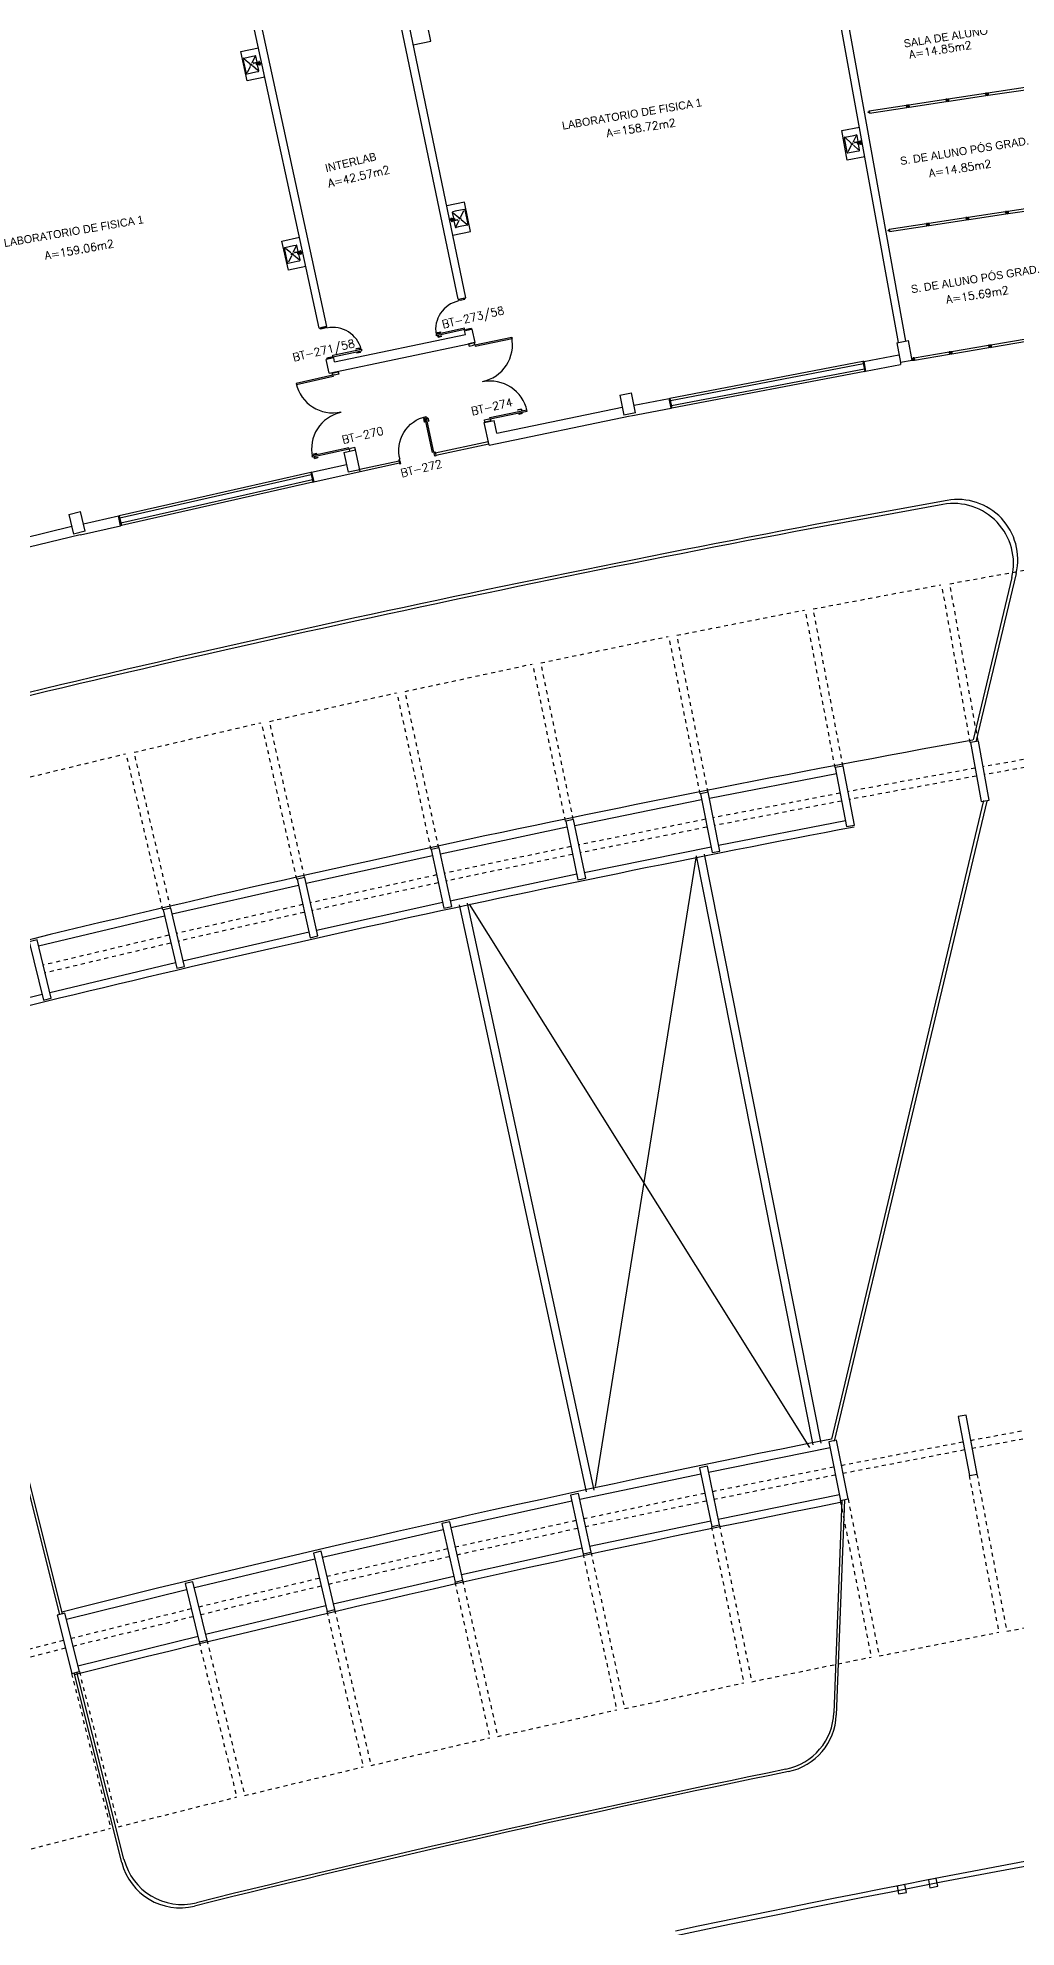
# Model space of a CAD drawing. Extents: x -165 to 137, y 302 to 416.
# Drawn here: x -108.24 to -83.78, y 344.9 to 392.13 of the extents above; entities that cross this region are included whole.
import ezdxf
from ezdxf.enums import TextEntityAlignment as Align

# ---------------------------------------------------------------- set-up
doc = ezdxf.new("R2010")
doc.units = 0
doc.header["$LTSCALE"] = 0.02
doc.header["$MEASUREMENT"] = 0
doc.linetypes.add('HIDDEN2', pattern=[0.1875, 0.125, -0.0625])
doc.layers.get('0').update_dxf_attribs({"linetype": 'CONTINUOUS'})
for name, color, linetype in [('ALV', 2, 'CONTINUOUS'), ('AR-EST-CONC-PILAR', 3, 'CONTINUOUS'), ('AR-PISO', 1, 'CONTINUOUS'), ('BANC', 2, 'CONTINUOUS'), ('DIV', 2, 'CONTINUOUS'), ('ESQ', 1, 'CONTINUOUS'), ('ESTR', 3, 'CONTINUOUS'), ('JANELA', 1, 'CONTINUOUS'), ('PEÇAS', 1, 'CONTINUOUS'), ('PISO', 1, 'CONTINUOUS'), ('PROJ', 1, 'HIDDEN2'), ('TEXTO', 2, 'CONTINUOUS'), ('TEXTO-ENDEREÇO', 2, 'CONTINUOUS'), ('ÁREA', 2, 'CONTINUOUS')]:
    doc.layers.add(name, color=color, linetype=linetype)
doc.styles.add('UNB-100', font='simplex.shx', dxfattribs={"height": 0.2})
doc.styles.add('UNB-100-1', font='simplex.shx', dxfattribs={"height": 0.2})

# ---------------------------------------------------------------- blocks, each defined once
blk = doc.blocks.new('DIVMT-TTC')
for p, q in [((-0.03, 0.03), (-0.03, 0.006)), ((-0.008, 0.03), (-0.03, 0.03)), ((-0.0185, 0.006), (-0.03, 0.006)), ((-0.0185, -0.006), (-0.0185, 0.006)), ((-0.008, 0.03), (-0.008, 0.02)), ((-0.008, 0.02), (0.008, 0.02)), ((-0.0051, 0), (0.0051, 0)), ((0.0051, 0), (-0.0051, 0)), ((-0.0051, 0), (0.0051, 0)), ((0, -0.0051), (0, 0.0051)), ((0, 0.0051), (0, -0.0051)), ((0.008, 0.03), (0.008, 0.02)), ((0.008, 0.03), (0.03, 0.03)), ((0.0205, 0.006), (0.03, 0.006)), ((0.0205, -0.006), (0.0205, 0.006)), ((0.0205, 0.006), (0.0205, -0.006)), ((0.0205, 0.006), (0.03, 0.006)), ((0.97, 0.03), (0.03, 0.03)), ((0.03, 0.006), (0.03, 0.03)), ((0.03, -0.03), (0.03, 0.03)), ((0.03, -0.005), (0.03, 0.005)), ((0.97, -0.03), (0.97, 0.03)), ((0.97, 0.03), (0.97, 0.009)), ((0.97, 0.009), (0.97, 0.027)), ((0.9795, 0.006), (0.97, 0.006)), ((0.97, -0.005), (0.97, 0.005)), ((0.9795, 0.006), (0.9795, -0.006)), ((1.0051, 0), (0.9949, 0)), ((1, 0.0051), (1, -0.0051)), ((-0.0185, -0.006), (-0.03, -0.006)), ((-0.03, -0.03), (-0.03, -0.006)), ((-0.008, -0.03), (-0.03, -0.03)), ((-0.008, -0.03), (-0.008, -0.02)), ((-0.008, -0.02), (0.008, -0.02)), ((0.008, -0.03), (0.008, -0.02)), ((0.008, -0.03), (0.03, -0.03)), ((0.0205, -0.006), (0.03, -0.006)), ((0.0205, -0.006), (0.03, -0.006)), ((0.03, -0.006), (0.03, -0.03)), ((0.97, -0.03), (0.03, -0.03)), ((0.9795, -0.006), (0.97, -0.006)), ((0.97, -0.009), (0.97, -0.027))]:
    blk.add_line(p, q)
blk = doc.blocks.new('PD80-TTC')
at = {"color": 1}
for p, q in [((-0.777, 0.01), (-0.777, -0.03)), ((-0.777, 0.01), (-0.687, 0.01)), ((-0.687, 0), (-0.687, 0.01)), ((-0.777, -0.105), (-0.777, -0.065)), ((-0.777, -0.105), (-0.687, -0.105)), ((-0.767, 0), (-0.767, -0.03)), ((-0.767, 0), (-0.687, 0)), ((-0.767, -0.095), (-0.767, -0.065)), ((-0.767, -0.095), (-0.687, -0.095)), ((-0.687, -0.095), (-0.687, -0.105))]:
    blk.add_line(p, q, dxfattribs=at)
at = {"color": 2}
for p, q in [((-0.075, 0), (0.075, 0)), ((-0.075, 0), (-0.075, -0.02)), ((0.075, -0.03), (0.075, 0)), ((-0.817, -0.065), (-0.817, -0.03)), ((-0.085, -0.03), (-0.817, -0.03)), ((-0.085, -0.065), (-0.817, -0.065)), ((-0.085, -0.03), (-0.085, -0.065)), ((-0.075, -0.02), (-0.04, -0.02)), ((-0.04, -0.03), (-0.04, -0.02)), ((-0.04, -0.03), (0.075, -0.03)), ((-0.075, -0.781), (-0.04, -0.781)), ((-0.075, -0.801), (-0.075, -0.781)), ((-0.075, -0.801), (0.075, -0.801)), ((-0.075, -0.802), (0.075, -0.802)), ((-0.04, -0.771), (0.075, -0.771)), ((-0.04, -0.771), (-0.04, -0.781)), ((0.075, -0.771), (0.075, -0.801))]:
    blk.add_line(p, q, dxfattribs=at)
at = {"color": 1}
blk.add_arc((-0.085, -0.03), 0.731, 182.6571, 270, dxfattribs=at)
blk = doc.blocks.new('PTDP-TTC')
at = {"color": 2}
for p, q in [((0.055, 1.015), (0.09, 1.015)), ((0.055, 0.075), (0.055, 1.015)), ((0.09, 0.075), (0.09, 1.015)), ((1.91, 0.075), (1.91, 1.015)), ((1.945, 1.015), (1.91, 1.015)), ((1.945, 0.075), (1.945, 1.015)), ((0.05, 0.075), (0, 0.075)), ((0, 0.075), (0, -0.075)), ((0.05, 0.04), (0.05, 0.075)), ((0.06, 0.04), (0.05, 0.04)), ((0.055, 0.075), (0.09, 0.075)), ((0.06, -0.075), (0.06, 0.04)), ((1.945, 0.075), (1.91, 0.075)), ((1.94, -0.075), (1.94, 0.04)), ((1.94, 0.04), (1.95, 0.04)), ((1.95, 0.04), (1.95, 0.075)), ((1.95, 0.075), (2, 0.075)), ((2, 0.075), (2, -0.075)), ((0, -0.075), (0.06, -0.075)), ((2, -0.075), (1.94, -0.075))]:
    blk.add_line(p, q, dxfattribs=at)
at = {"color": 1}
for centre, start, end in [((0.055, 0.075), 0, 90), ((1.945, 0.075), 90, 180)]:
    blk.add_arc(centre, 0.94, start, end, dxfattribs=at)
blk = doc.blocks.new('MTT-TTC')
for p, q in [((-0.008, 0.03), (-0.03, 0.03)), ((-0.03, 0.03), (-0.03, 0.006)), ((-0.0185, 0.006), (-0.03, 0.006)), ((-0.0185, -0.006), (-0.0185, 0.006)), ((-0.008, 0.03), (-0.008, 0.02)), ((-0.008, 0.02), (0.008, 0.02)), ((-0.0051, 0), (0.0051, 0)), ((0, -0.0051), (0, 0.0051)), ((0.008, 0.03), (0.03, 0.03)), ((0.008, 0.03), (0.008, 0.02)), ((0.0205, -0.006), (0.0205, 0.006)), ((0.0205, 0.006), (0.03, 0.006)), ((0.03, 0.006), (0.03, 0.03)), ((-0.03, -0.03), (-0.03, -0.006)), ((-0.0185, -0.006), (-0.03, -0.006)), ((-0.008, -0.03), (-0.03, -0.03)), ((-0.008, -0.02), (0.008, -0.02)), ((-0.008, -0.03), (-0.008, -0.02)), ((0.008, -0.03), (0.008, -0.02)), ((0.008, -0.03), (0.03, -0.03)), ((0.0205, -0.006), (0.03, -0.006)), ((0.03, -0.006), (0.03, -0.03))]:
    blk.add_line(p, q)
blk = doc.blocks.new('INOXA1-P-TTC')
for p, q in [((0.043, 0.008), (0.043, -0.022)), ((0.062, 0.04), (0.071, 0.04)), ((0.131, 0.048), (0.076, 0.043)), ((0.131, -0.002), (0.076, 0.003)), ((0.12, 0.23), (0.12, 0.047)), ((0.22, 0.25), (0.14, 0.25)), ((0.15, 0.22), (0.287, 0.043)), ((0.5, 0.25), (0.22, 0.25)), ((0.353, 0.043), (0.49, 0.22)), ((0.52, 0.23), (0.52, -0.23)), ((0.22, -0.027), (0.054, -0.027)), ((0.22, -0.037), (0.054, -0.037)), ((0.063, -0.003), (0.063, -0.021)), ((0.12, -0.001), (0.12, -0.027)), ((0.12, -0.037), (0.12, -0.23)), ((0.22, -0.25), (0.14, -0.25)), ((0.15, -0.22), (0.287, -0.043)), ((0.231, -0.027), (0.22, -0.027)), ((0.231, -0.037), (0.22, -0.037)), ((0.5, -0.25), (0.22, -0.25)), ((0.353, -0.043), (0.49, -0.22))]:
    blk.add_line(p, q)
blk.add_lwpolyline([(0.076, 0.003), (0.072, 0.004), (0.069, 0.009), (0.067, 0.015), (0.066, 0.023), (0.067, 0.031), (0.069, 0.037), (0.072, 0.042), (0.076, 0.043)])
blk.add_lwpolyline([(0.131, 0.048), (0.137, 0.046), (0.143, 0.041), (0.147, 0.033), (0.148, 0.023), (0.147, 0.013), (0.143, 0.006), (0.137, 0), (0.131, -0.002), (0.125, 0), (0.119, 0.006), (0.115, 0.013), (0.114, 0.023), (0.115, 0.033), (0.119, 0.041), (0.125, 0.046)], close=True)
for radius in [0.0266, 0.0163]:
    blk.add_circle((0.32, 0), radius)
for centre, radius, start, end in [((0.054, 0.023), 0.0349, 36.17047, 252.25677), ((0.054, 0.023), 0.0189, 62.73673, 235.73755), ((0.073, -0.003), 0.01, 102.82848, 180), ((0.054, 0.023), 0.0349, 285.53733, 323.99874), ((0.14, 0.23), 0.02, 90, 180), ((0.5, 0.23), 0.02, 360, 90), ((0.054, -0.032), 0.0145, 20.16101, 339.83899), ((0.054, -0.032), 0.005, 90.00373, 269.99627), ((0.14, -0.23), 0.02, 180, 270), ((0.231, -0.032), 0.00738, 222.65589, 137.34411), ((0.231, -0.032), 0.005, 269.99352, 90.00648), ((0.5, -0.23), 0.02, 270, 360)]:
    blk.add_arc(centre, radius, start, end)
blk = doc.blocks.new('PE80-TTC')
at = {"color": 2}
for p, q in [((0.075, 0), (-0.075, 0)), ((-0.075, -0.03), (-0.075, 0)), ((0.075, 0), (0.075, -0.02)), ((0.04, -0.03), (-0.075, -0.03)), ((0.075, -0.02), (0.04, -0.02)), ((0.04, -0.03), (0.04, -0.02)), ((0.085, -0.03), (0.817, -0.03)), ((0.085, -0.03), (0.085, -0.065)), ((0.085, -0.065), (0.817, -0.065)), ((0.817, -0.065), (0.817, -0.03)), ((0.04, -0.771), (-0.075, -0.771)), ((-0.075, -0.771), (-0.075, -0.801)), ((0.075, -0.801), (-0.075, -0.801)), ((0.075, -0.802), (-0.075, -0.802)), ((0.04, -0.771), (0.04, -0.781)), ((0.075, -0.781), (0.04, -0.781)), ((0.075, -0.801), (0.075, -0.781))]:
    blk.add_line(p, q, dxfattribs=at)
at = {"color": 1}
for p, q in [((0.777, 0.01), (0.687, 0.01)), ((0.687, 0), (0.687, 0.01)), ((0.777, 0.01), (0.777, -0.03)), ((0.767, 0), (0.687, 0)), ((0.767, -0.095), (0.687, -0.095)), ((0.687, -0.095), (0.687, -0.105)), ((0.777, -0.105), (0.687, -0.105)), ((0.767, 0), (0.767, -0.03)), ((0.767, -0.095), (0.767, -0.065)), ((0.777, -0.105), (0.777, -0.065))]:
    blk.add_line(p, q, dxfattribs=at)
blk.add_arc((0.085, -0.03), 0.731, 270, 357.3429, dxfattribs=at)
blk = doc.blocks.new('PDV2E-TTC')
at = {"layer": 'DIV'}
for p, q in [((0.065, 0.05), (0.065, 0.965)), ((0.095, 0.965), (0.065, 0.965)), ((0.095, 0.05), (0.095, 0.965)), ((0.049, 0.05), (0.029, 0.05)), ((0.029, 0.05), (0.029, 0.035)), ((0.029, 0.035), (0.029, -0.035)), ((0.049, 0.02), (0.049, 0.05)), ((0.049, 0.02), (0.059, 0.02)), ((0.059, -0.05), (0.059, 0.02)), ((0.065, 0.05), (0.095, 0.05)), ((0.928, -0.05), (0.928, 0.02)), ((0.938, 0.02), (0.928, 0.02)), ((0.938, 0.05), (0.958, 0.05)), ((0.938, 0.02), (0.938, 0.05)), ((0.958, 0.05), (0.958, 0.035)), ((0.958, 0.035), (0.958, -0.035)), ((0.029, -0.035), (0.029, -0.05)), ((0.029, -0.05), (0.059, -0.05)), ((0.958, -0.05), (0.928, -0.05)), ((0.958, -0.035), (0.958, -0.05))]:
    blk.add_line(p, q, dxfattribs=at)
at = {"layer": 'DIV', "color": 1}
for p, q in [((0.023, 0.925), (0.063, 0.925)), ((0.023, 0.925), (0.023, 0.835)), ((0.033, 0.835), (0.023, 0.835)), ((0.033, 0.915), (0.063, 0.915)), ((0.033, 0.915), (0.033, 0.835)), ((0.138, 0.925), (0.097, 0.925)), ((0.128, 0.915), (0.097, 0.915)), ((0.128, 0.915), (0.128, 0.835)), ((0.128, 0.835), (0.137, 0.835)), ((0.138, 0.925), (0.138, 0.835))]:
    blk.add_line(p, q, dxfattribs=at)
blk.add_arc((0.062, 0.1), 0.865, 356.6786, 90, dxfattribs=at)

msp = doc.modelspace()

# ---------------------------------------------------------------- linework, layer by layer
at = {"layer": 'ALV'}
for p, q in [((-86.54, 384.553), (-89.167, 399.128)), ((-86.73, 384.518), (-89.364, 399.092)), ((-97.733, 385.601), (-100.108, 397.011)), ((-97.541, 385.631), (-99.913, 397.052)), ((-101.012, 384.917), (-103.482, 396.299)), ((-101.203, 384.879), (-103.678, 396.257)), ((-97.733, 385.601), (-97.541, 385.631)), ((-101.203, 384.879), (-101.012, 384.917)), ((-100.96, 383.755), (-97.31, 384.515)), ((-100.823, 384.038), (-97.55, 384.72)), ((-97.379, 384.848), (-97.571, 384.817)), ((-97.55, 384.72), (-97.571, 384.817)), ((-100.96, 383.755), (-101.034, 384.097)), ((-87.595, 384.045), (-86.716, 384.213)), ((-87.595, 384.045), (-87.548, 383.8)), ((-86.68, 384.014), (-86.672, 383.967)), ((-87.548, 383.8), (-86.672, 383.967)), ((-93.336, 382.951), (-92.458, 383.118)), ((-92.411, 382.873), (-92.458, 383.118)), ((-97.079, 382.518), (-96.835, 382.57)), ((-96.961, 381.952), (-93.43, 382.688)), ((-96.768, 382.248), (-96.835, 382.57)), ((-96.768, 382.248), (-93.632, 382.901)), ((-93.418, 382.681), (-92.411, 382.873)), ((-96.961, 381.952), (-97.079, 382.518)), ((-101.398, 381.275), (-100.525, 381.472)), ((-101.398, 381.275), (-101.342, 381.031)), ((-101.342, 381.031), (-100.18, 381.294)), ((-110.582, 379.147), (-107.392, 379.926)), ((-110.582, 379.147), (-107.392, 379.926)), ((-107.171, 379.713), (-106.171, 379.939)), ((-107.098, 379.986), (-106.226, 380.183)), ((-106.171, 379.939), (-106.226, 380.183)), ((-110.718, 378.857), (-107.183, 379.72)), ((-110.718, 378.857), (-107.183, 379.72))]:
    msp.add_line(p, q, dxfattribs=at)
at = {"layer": 'AR-EST-CONC-PILAR'}
for points in [[(-86.725, 345.738), (-86.529, 345.776), (-86.567, 345.973), (-86.763, 345.935)], [(-85.94, 345.891), (-85.743, 345.929), (-85.782, 346.125), (-85.978, 346.087)]]:
    msp.add_lwpolyline(points, close=True, dxfattribs=at)
at = {"layer": 'AR-PISO'}
for centre, radius, start, end in [((-14.252, -24.581), 377.425, 95.32613, 101.93149), ((-14.245, -24.58), 377.545, 99.10734, 101.9315)]:
    msp.add_arc(centre, radius, start, end, dxfattribs=at)
at = {"layer": 'BANC'}
for p, q in [((-98.414, 392.051), (-98.567, 392.786)), ((-98.855, 391.96), (-98.414, 392.051)), ((-103.166, 391.788), (-102.726, 391.883)), ((-103.007, 391.055), (-103.166, 391.788)), ((-102.567, 391.15), (-103.007, 391.055)), ((-88.145, 389.817), (-87.702, 389.897)), ((-88.011, 389.079), (-88.145, 389.817)), ((-87.569, 389.159), (-88.011, 389.079)), ((-97.578, 388.024), (-98.019, 387.932)), ((-97.425, 387.29), (-97.578, 388.024)), ((-97.866, 387.198), (-97.425, 387.29)), ((-102.137, 387.055), (-101.697, 387.151)), ((-101.977, 386.323), (-102.137, 387.055)), ((-101.538, 386.418), (-101.977, 386.323))]:
    msp.add_line(p, q, dxfattribs=at)
at = {"layer": 'DIV'}
for p, q in [((-86.341, 384.11), (-86.332, 384.112)), ((-86.339, 384.098), (-86.341, 384.11)), ((-86.339, 384.098), (-86.33, 384.1)), ((-86.336, 384.135), (-85.461, 384.284)), ((-86.336, 384.135), (-86.326, 384.076)), ((-86.332, 384.115), (-86.335, 384.132)), ((-86.332, 384.111), (-86.33, 384.101)), ((-86.326, 384.076), (-86.329, 384.097)), ((-86.329, 384.097), (-86.326, 384.079)), ((-86.326, 384.076), (-85.45, 384.225)), ((-85.439, 384.288), (-85.461, 384.284)), ((-85.461, 384.284), (-85.45, 384.225)), ((-85.457, 384.261), (-85.461, 384.284)), ((-85.447, 384.262), (-85.457, 384.261)), ((-85.447, 384.262), (-85.457, 384.261)), ((-85.456, 384.26), (-85.455, 384.25)), ((-85.445, 384.25), (-85.455, 384.249)), ((-85.445, 384.25), (-85.455, 384.249)), ((-85.455, 384.249), (-85.45, 384.225)), ((-85.429, 384.229), (-85.45, 384.225)), ((-85.445, 384.25), (-85.447, 384.262)), ((-85.447, 384.262), (-85.445, 384.25)), ((-85.439, 384.288), (-85.437, 384.278)), ((-85.421, 384.281), (-85.437, 384.278)), ((-85.421, 384.261), (-85.431, 384.259)), ((-85.431, 384.259), (-85.421, 384.261)), ((-85.421, 384.261), (-85.431, 384.259)), ((-85.415, 384.241), (-85.43, 384.239)), ((-85.429, 384.229), (-85.43, 384.239)), ((-85.425, 384.255), (-85.427, 384.265)), ((-85.427, 384.265), (-85.425, 384.255)), ((-85.423, 384.291), (-85.401, 384.294)), ((-85.423, 384.291), (-85.421, 384.281)), ((-85.413, 384.231), (-85.415, 384.241)), ((-85.413, 384.231), (-85.391, 384.235)), ((-85.409, 384.269), (-85.397, 384.271)), ((-85.409, 384.269), (-85.407, 384.257)), ((-85.407, 384.257), (-85.395, 384.259)), ((-85.401, 384.294), (-85.397, 384.271)), ((-85.391, 384.235), (-85.395, 384.259)), ((-98.304, 381.76), (-96.981, 382.046)), ((-98.291, 381.702), (-96.969, 381.987)), ((-100.192, 381.353), (-99.211, 381.564)), ((-100.18, 381.294), (-99.199, 381.506))]:
    msp.add_line(p, q, dxfattribs=at)
at = {"layer": 'ESQ'}
for p, q in [((-97.31, 384.515), (-97.379, 384.848)), ((-100.844, 384.135), (-101.034, 384.097)), ((-100.823, 384.038), (-100.844, 384.135)), ((-96.15, 382.852), (-96.239, 382.835)), ((-96.237, 382.825), (-96.239, 382.835)), ((-96.158, 382.84), (-96.237, 382.825)), ((-96.14, 382.747), (-96.219, 382.732)), ((-96.219, 382.732), (-96.217, 382.722)), ((-96.129, 382.739), (-96.217, 382.722)), ((-96.158, 382.84), (-96.153, 382.811)), ((-96.15, 382.852), (-96.143, 382.813)), ((-96.14, 382.747), (-96.146, 382.776)), ((-96.129, 382.739), (-96.136, 382.778)), ((-101.352, 381.733), (-101.264, 381.752)), ((-101.352, 381.733), (-101.343, 381.694)), ((-101.34, 381.725), (-101.262, 381.743)), ((-101.34, 381.725), (-101.334, 381.696)), ((-101.327, 381.621), (-101.336, 381.66)), ((-101.327, 381.621), (-101.239, 381.64)), ((-101.319, 381.633), (-101.326, 381.662)), ((-101.319, 381.633), (-101.241, 381.65)), ((-101.262, 381.743), (-101.264, 381.752)), ((-101.241, 381.65), (-101.239, 381.64))]:
    msp.add_line(p, q, dxfattribs=at)
at = {"layer": 'ESTR'}
for p, q in [((-86.77, 384.511), (-86.475, 384.564)), ((-86.77, 384.511), (-86.68, 384.014)), ((-86.385, 384.067), (-86.475, 384.564)), ((-86.385, 384.067), (-86.68, 384.014)), ((-93.691, 383.199), (-93.397, 383.257)), ((-93.691, 383.199), (-93.593, 382.703)), ((-93.299, 382.761), (-93.397, 383.257)), ((-93.299, 382.761), (-93.593, 382.703)), ((-100.589, 381.769), (-100.296, 381.832)), ((-100.589, 381.769), (-100.482, 381.275)), ((-100.18, 381.294), (-100.296, 381.832)), ((-100.189, 381.338), (-100.482, 381.275)), ((-107.461, 380.222), (-107.169, 380.29)), ((-107.461, 380.222), (-107.169, 380.29)), ((-107.461, 380.222), (-107.346, 379.729)), ((-107.461, 380.222), (-107.346, 379.729)), ((-107.054, 379.798), (-107.169, 380.29)), ((-107.054, 379.798), (-107.169, 380.29)), ((-107.054, 379.798), (-107.346, 379.729)), ((-107.054, 379.798), (-107.346, 379.729))]:
    msp.add_line(p, q, dxfattribs=at)
for points in [[(-84.66, 373.041), (-84.463, 373.076), (-84.729, 374.553), (-84.926, 374.517)], [(-88.026, 372.418), (-87.829, 372.455), (-88.108, 373.929), (-88.305, 373.892)], [(-91.386, 371.766), (-91.19, 371.805), (-91.481, 373.276), (-91.677, 373.238)], [(-94.741, 371.086), (-94.545, 371.126), (-94.849, 372.595), (-95.045, 372.555)], [(-98.089, 370.377), (-97.894, 370.419), (-98.21, 371.885), (-98.406, 371.843)], [(-101.432, 369.64), (-101.237, 369.684), (-101.566, 371.147), (-101.761, 371.103)], [(-104.768, 368.874), (-104.573, 368.919), (-104.915, 370.38), (-105.11, 370.335)], [(-108.098, 368.08), (-107.903, 368.127), (-108.257, 369.585), (-108.452, 369.538)], [(-84.955, 356.196), (-84.759, 356.233), (-85.038, 357.707), (-85.234, 357.67)], [(-88.177, 355.571), (-87.981, 355.61), (-88.273, 357.081), (-88.469, 357.042)], [(-91.394, 354.918), (-91.199, 354.959), (-91.503, 356.428), (-91.698, 356.387)], [(-94.606, 354.239), (-94.41, 354.281), (-94.727, 355.747), (-94.922, 355.705)], [(-97.811, 353.532), (-97.616, 353.576), (-97.945, 355.039), (-98.14, 354.995)], [(-101.01, 352.797), (-100.815, 352.843), (-101.157, 354.303), (-101.352, 354.258)], [(-104.203, 352.036), (-104.009, 352.083), (-104.362, 353.541), (-104.557, 353.493)], [(-107.389, 351.247), (-107.195, 351.296), (-107.561, 352.751), (-107.755, 352.702)]]:
    msp.add_lwpolyline(points, close=True, dxfattribs=at)
at = {"layer": 'JANELA'}
for p, q in [((-87.615, 384.041), (-92.438, 383.122)), ((-87.568, 383.796), (-92.391, 382.877)), ((-101.417, 381.27), (-106.206, 380.188)), ((-101.362, 381.027), (-106.151, 379.944))]:
    msp.add_line(p, q, dxfattribs=at)
at = {"layer": 'JANELA', "color": 3}
for p, q in [((-87.603, 383.982), (-92.427, 383.063)), ((-87.595, 384.045), (-87.615, 384.041)), ((-87.615, 384.041), (-87.568, 383.796)), ((-87.579, 383.855), (-92.402, 382.936)), ((-87.568, 383.796), (-87.548, 383.8)), ((-92.458, 383.118), (-92.438, 383.122)), ((-92.438, 383.122), (-92.391, 382.877)), ((-92.391, 382.877), (-92.411, 382.873)), ((-101.404, 381.212), (-106.193, 380.129)), ((-101.398, 381.275), (-101.417, 381.27)), ((-101.417, 381.27), (-101.362, 381.027)), ((-101.375, 381.085), (-106.164, 380.002)), ((-101.362, 381.027), (-101.342, 381.031)), ((-106.226, 380.183), (-106.206, 380.188)), ((-106.206, 380.188), (-106.151, 379.944)), ((-106.151, 379.944), (-106.171, 379.939))]:
    msp.add_line(p, q, dxfattribs=at)
at = {"layer": 'PISO'}
for p, q in [((-83.892, 378.646), (-84.858, 374.589)), ((-83.786, 378.747), (-84.789, 374.535)), ((-91.452, 373.129), (-88.275, 373.745)), ((-94.818, 372.448), (-91.647, 373.091)), ((-84.6, 373.068), (-88.401, 357.107)), ((-84.522, 373.049), (-88.332, 357.052)), ((-98.178, 371.739), (-95.013, 372.408)), ((-91.224, 371.951), (-88.047, 372.566)), ((-94.58, 371.272), (-91.409, 371.915)), ((-91.587, 371.726), (-88.671, 357.002)), ((-101.533, 371.001), (-98.373, 371.697)), ((-97.93, 370.565), (-94.765, 371.234)), ((-91.783, 371.686), (-94.308, 355.925)), ((-91.784, 371.687), (-88.867, 356.963)), ((-104.88, 370.234), (-101.726, 370.957)), ((-101.274, 369.829), (-98.114, 370.525)), ((-97.704, 370.46), (-94.537, 355.788)), ((-97.508, 370.502), (-94.341, 355.83)), ((-97.456, 370.481), (-88.953, 356.897)), ((-108.221, 369.439), (-105.074, 370.189)), ((-104.612, 369.064), (-101.458, 369.788)), ((-107.943, 368.272), (-104.796, 369.022)), ((-111.268, 367.451), (-108.127, 368.227)), ((-111.363, 367.272), (-107.698, 352.716)), ((-111.295, 367.289), (-107.63, 352.733)), ((-91.472, 356.281), (-88.438, 356.895)), ((-94.695, 355.601), (-91.667, 356.241)), ((-91.234, 355.105), (-88.2, 355.719)), ((-97.912, 354.893), (-94.889, 355.559)), ((-88.139, 355.58), (-88.342, 350.267)), ((-88.073, 355.592), (-88.28, 350.208)), ((-101.122, 354.157), (-98.106, 354.849)), ((-94.447, 354.427), (-91.418, 355.067)), ((-97.653, 353.721), (-94.631, 354.387)), ((-104.327, 353.395), (-101.316, 354.112)), ((-107.525, 352.605), (-104.52, 353.348)), ((-100.854, 352.988), (-97.837, 353.679)), ((-104.049, 352.228), (-101.038, 352.945)), ((-107.237, 351.44), (-104.232, 352.183)), ((-106.138, 346.523), (-107.332, 351.262)), ((-106.088, 346.608), (-107.264, 351.279))]:
    msp.add_line(p, q, dxfattribs=at)
for centre, radius, start, end in [((-13.16, -22.598), 409.609, 100.17361, 103.92722), ((-13.16, -22.598), 409.529, 100.19076, 103.91735), ((-85.351, 378.994), 1.5, 346.6051, 100.1908), ((-85.245, 379.094), 1.5, 346.6051, 100.1736), ((-13.16, -22.598), 403.598, 100.23402, 104.12794), ((-13.16, -22.598), 401.998, 100.70578, 104.13789), ((-13.16, -22.598), 387.088, 101.2084, 104.12774), ((-13.16, -22.598), 385.488, 101.21602, 104.13813), ((-89.841, 350.324), 1.5, 281.6193, 357.8099), ((-89.779, 350.265), 1.5, 281.6119, 357.7996), ((-13.16, -22.598), 379.154, 101.6119, 103.91241), ((-13.16, -22.598), 379.224, 101.61929, 103.90192), ((-104.684, 346.889), 1.5, 194.1329, 283.9124), ((-104.633, 346.974), 1.5, 194.1329, 283.9019)]:
    msp.add_arc(centre, radius, start, end, dxfattribs=at)
at = {"layer": 'PROJ'}
for p, q in [((-85.445, 378.488), (-82.247, 379.065)), ((-88.857, 377.858), (-85.664, 378.462)), ((-84.932, 374.516), (-85.642, 378.452)), ((-84.735, 374.552), (-85.445, 378.488)), ((-88.113, 373.928), (-88.857, 377.858)), ((-92.264, 377.199), (-89.076, 377.831)), ((-88.31, 373.891), (-89.054, 377.821)), ((-95.665, 376.511), (-92.482, 377.17)), ((-91.683, 373.236), (-92.46, 377.16)), ((-91.487, 373.275), (-92.264, 377.199)), ((-99.06, 375.794), (-95.883, 376.48)), ((-95.05, 372.554), (-95.861, 376.471)), ((-94.854, 372.594), (-95.665, 376.511)), ((-102.448, 375.048), (-99.278, 375.761)), ((-98.411, 371.842), (-99.255, 375.752)), ((-98.216, 371.884), (-99.06, 375.794)), ((-105.831, 374.274), (-102.666, 375.014)), ((-101.571, 371.146), (-102.448, 375.048)), ((-101.766, 371.102), (-102.644, 375.005)), ((-109.206, 373.47), (-106.048, 374.237)), ((-105.115, 370.333), (-106.025, 374.228)), ((-104.92, 370.379), (-105.831, 374.274)), ((-81.435, 374.473), (-84.622, 373.911)), ((-81.407, 374.274), (-84.581, 373.716)), ((-84.813, 373.877), (-87.995, 373.289)), ((-84.783, 373.679), (-87.953, 373.093)), ((-88.186, 373.252), (-91.363, 372.637)), ((-88.155, 373.055), (-91.319, 372.442)), ((-91.554, 372.599), (-94.725, 371.957)), ((-91.52, 372.402), (-94.679, 371.762)), ((-94.916, 371.918), (-98.081, 371.248)), ((-94.88, 371.721), (-98.034, 371.054)), ((-98.271, 371.207), (-101.431, 370.511)), ((-98.235, 371.011), (-101.382, 370.317)), ((-101.621, 370.468), (-104.775, 369.745)), ((-101.583, 370.272), (-104.724, 369.552)), ((-104.964, 369.701), (-108.112, 368.951)), ((-104.924, 369.505), (-108.059, 368.758)), ((-81.881, 357.629), (-84.925, 357.067)), ((-81.845, 357.433), (-84.888, 356.87)), ((-85.116, 357.03), (-88.155, 356.442)), ((-85.078, 356.834), (-88.117, 356.246)), ((-88.345, 356.404), (-91.379, 355.79)), ((-88.306, 356.208), (-91.339, 355.594)), ((-84.961, 356.195), (-84.217, 352.265)), ((-84.764, 356.232), (-84.02, 352.302)), ((-91.569, 355.75), (-94.598, 355.11)), ((-91.528, 355.555), (-94.556, 354.914)), ((-88.183, 355.57), (-87.406, 351.646)), ((-87.987, 355.609), (-87.209, 351.685)), ((-94.788, 355.069), (-97.81, 354.403)), ((-94.745, 354.874), (-97.767, 354.208)), ((-91.4, 354.917), (-90.589, 351)), ((-91.204, 354.958), (-90.393, 351.041)), ((-98, 354.36), (-101.017, 353.669)), ((-94.611, 354.238), (-93.767, 350.328)), ((-94.415, 354.28), (-93.571, 350.37)), ((-97.955, 354.165), (-100.972, 353.474)), ((-101.206, 353.624), (-104.217, 352.907)), ((-101.16, 353.43), (-104.171, 352.712)), ((-97.816, 353.53), (-96.939, 349.628)), ((-97.621, 353.574), (-96.744, 349.672)), ((-104.406, 352.861), (-107.411, 352.118)), ((-100.821, 352.842), (-99.91, 348.947)), ((-84.02, 352.302), (-81.023, 352.869)), ((-104.358, 352.667), (-107.363, 351.924)), ((-101.015, 352.796), (-100.105, 348.901)), ((-107.599, 352.071), (-110.598, 351.302)), ((-107.55, 351.877), (-110.548, 351.108)), ((-104.208, 352.035), (-103.265, 348.147)), ((-104.014, 352.082), (-103.07, 348.195)), ((-87.209, 351.685), (-84.218, 352.278)), ((-90.393, 351.041), (-87.407, 351.659)), ((-107.395, 351.246), (-106.418, 347.367)), ((-107.201, 351.295), (-106.224, 347.416)), ((-93.571, 350.37), (-90.59, 351.013)), ((-96.744, 349.672), (-93.768, 350.341)), ((-99.91, 348.947), (-96.94, 349.641)), ((-103.07, 348.195), (-100.106, 348.914)), ((-106.224, 347.416), (-103.266, 348.16)), ((-109.371, 346.61), (-106.419, 347.38))]:
    msp.add_line(p, q, dxfattribs=at)

# ---------------------------------------------------------------- block references
at = {"layer": 'DIV'}
for p, rotation in [((-85.506, 390.573), 188.4580720067835), ((-84.517, 390.723), 188.6268550799202), ((-83.528, 390.872), 188.5470613360234), ((-86.495, 390.426), 188.5308187814489), ((-84.017, 387.765), 188.6268550799202), ((-83.028, 387.914), 188.5470613360234), ((-85.995, 387.468), 188.5308187814489), ((-85.006, 387.615), 188.4580720067835), ((-84.44, 384.425), 189.5293187218981), ((-83.454, 384.594), 189.6981017950349)]:
    msp.add_blockref('DIVMT-TTC', p, dxfattribs=dict(at, rotation=rotation))
at = {"layer": 'DIV', "xscale": -1}
for name, p, rotation in [('MTT-TTC', (-86.36, 384.101), 98.71564064527605), ('PDV2E-TTC', (-98.269, 381.739), 12.18128985111825)]:
    msp.add_blockref(name, p, dxfattribs=dict(at, rotation=rotation))
at = {"layer": 'ESQ'}
for name, p, rotation in [('PE80-TTC', (-97.475, 384.833), 192.5633556584348), ('PD80-TTC', (-100.939, 384.116), 191.8538625985628), ('PTDP-TTC', (-97.399, 384.502), 281.7395220476615), ('PTDP-TTC', (-100.372, 381.817), 102.5227636474156)]:
    msp.add_blockref(name, p, dxfattribs=dict(at, rotation=rotation))
at = {"layer": 'PEÇAS'}
for p, xscale, yscale, zscale, rotation in [((-102.66, 391.514), 0.8000000000000095, 0.8000000000000095, 0.8000000000000095, 192.2716565525643), ((-87.635, 389.528), 0.8000000000000114, 0.8000000000000114, 0.8000000000000114, 190.2433763833065), ((-97.937, 387.566), 0.7999999999999915, 0.7999999999999915, 0.7999999999999915, 11.73237259446949), ((-101.63, 386.782), 0.8000000000000095, 0.8000000000000095, 0.8000000000000095, 192.2716565525643)]:
    msp.add_blockref('INOXA1-P-TTC', p, dxfattribs=dict(at, xscale=xscale, yscale=yscale, zscale=zscale, rotation=rotation))

# ---------------------------------------------------------------- texts
at = {"layer": 'TEXTO'}
for s, rotation, p in [('SALA DE ALUNO', 9.1274, (-86.577, 391.888)), ('LABORATORIO DE FISICA 1', 9.5998, (-95.118, 389.836)), ('INTERLAB', 13.4734, (-101.031, 388.773)), ('S. DE ALUNO PÓS GRAD.', 9.1274, (-86.669, 388.952)), ('LABORATORIO DE FISICA 1', 9.7496, (-109.07, 386.901)), ('S. DE ALUNO PÓS GRAD.', 9.1274, (-86.398, 385.748))]:
    msp.add_text(s, height=0.2, rotation=rotation, dxfattribs=at).set_placement(p)
at = {"layer": 'TEXTO-ENDEREÇO', "style": 'UNB-100-1'}
for s, rotation, p in [('BT-273/58', 13.2164, (-98.11, 384.869)), ('BT-271/58', 13.2164, (-101.844, 384.043)), ('BT-274', 13.2164, (-97.38, 382.695)), ('BT-270', 13.2164, (-100.61, 381.982)), ('BT-272', 13.811, (-99.143, 381.147))]:
    msp.add_text(s, height=0.2, rotation=rotation, dxfattribs=at).set_placement(p)
at = {"layer": 'ÁREA', "style": 'UNB-100'}
for s, rotation, p in [('A=14.85m2', 9.053, (-85.665, 391.738)), ('A=158.72m2', 8.8638, (-93.146, 389.788)), ('A=42.57m2', 13.0475, (-100.195, 388.572)), ('A=14.85m2', 9.053, (-85.171, 388.772)), ('A=159.06m2', 10.2645, (-107.185, 386.743)), ('A=15.69m2', 9.053, (-84.739, 385.612))]:
    msp.add_text(s, height=0.2, rotation=rotation, dxfattribs=at).set_placement(p, align=Align.CENTER)

doc.saveas('drawing.dxf')
